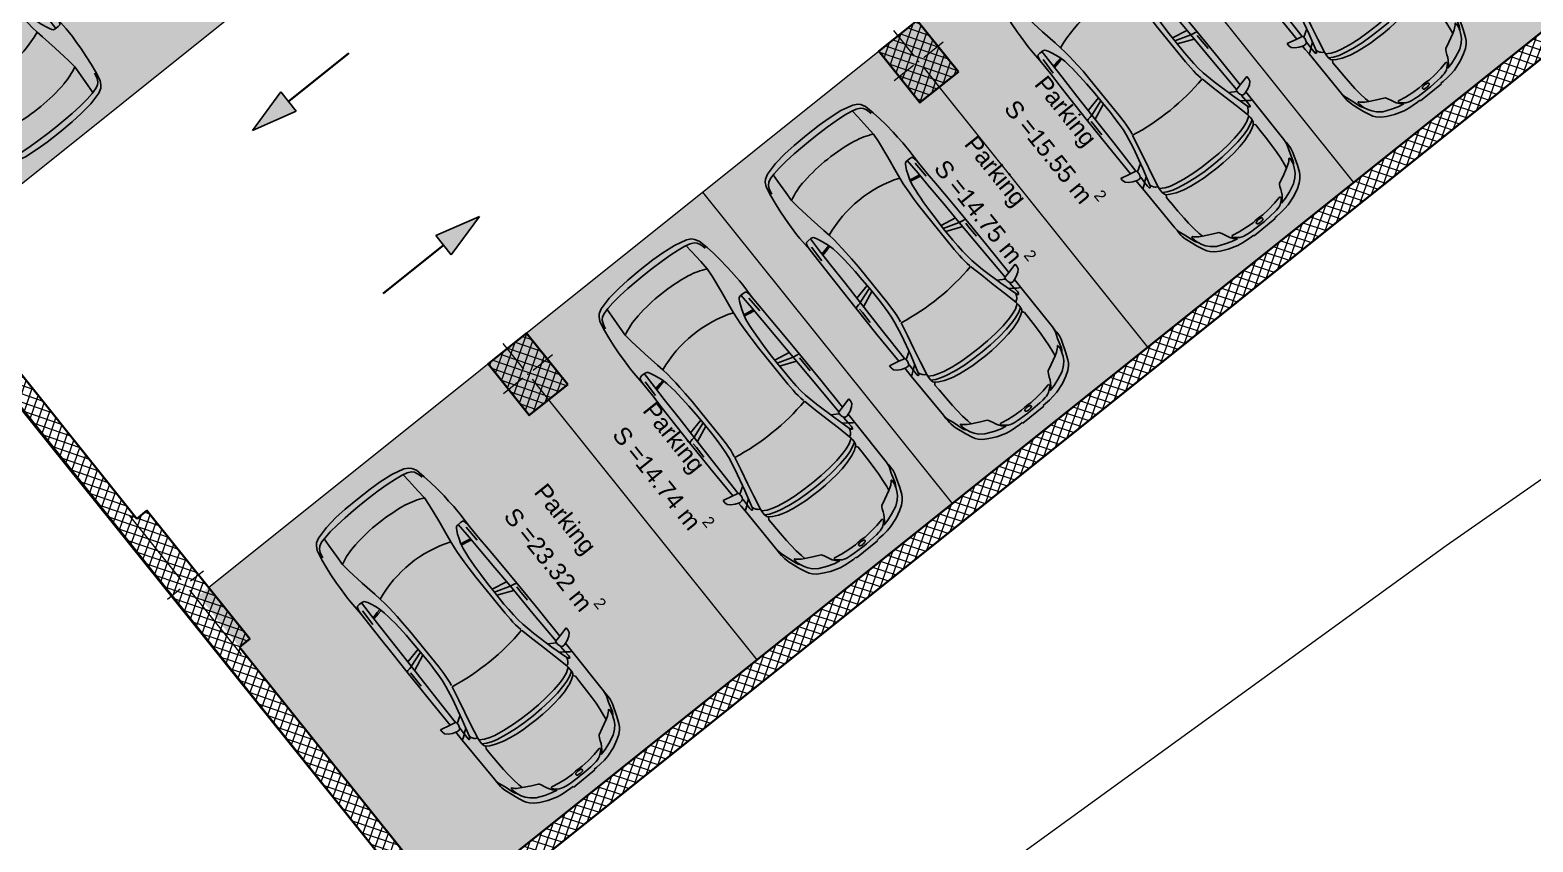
# Model space of a CAD drawing. Header units: metres. Extents: x 7511783 to 7512372, y 4692307 to 4692611.
# Drawn here: x 7511933.04 to 7511951.3, y 4692327.73 to 4692337.6 of the extents above; entities that cross this region are included whole.
import ezdxf

# ---------------------------------------------------------------- set-up
doc = ezdxf.new("R2010")
doc.units = ezdxf.units.M
for name, color, linetype, lineweight in [('A - Fill Zone_Pen_No__1', 7, 'Continuous', 0), ('A - Muret', 7, 'Continuous', 0), ('A - Muret_Pen_No__7', 7, 'Continuous', 0), ('A - Shtyllat', 7, 'Continuous', 0), ('A - Shtyllat_Pen_No__1', 7, 'Continuous', 0), ('A - Shtyllat_Pen_No__7', 7, 'Continuous', 0), ('A -Polyline', 7, 'Continuous', 0), ('A -Polyline_Pen_No__1', 7, 'Continuous', 0), ('A1 - Bodrumi -1', 7, 'Continuous', 0), ('A1 - Bodrumi -1_Pen_No__42', 8, 'Continuous', 0), ('bodrum 1 garazhat projekt', 7, 'Continuous', 0), ('garazhat-netw-amiri - b1', 20, 'Continuous', 0), ('Interior - Furniture _Pen_No__42', 8, 'Continuous', 0), ('Parc-Kojshi', 251, 'Continuous', 0), ('Parcelat baze', 7, 'Continuous', 0)]:
    doc.layers.add(name, color=color, linetype=linetype, lineweight=lineweight)
for name, color, linetype, lineweight, true_color in [('A - Fill Zone_Pen_No__102', 7, 'Continuous', 0, 0xcccccc), ('A - Muret_Pen_No__102', 7, 'Continuous', 0, 0xcccccc), ('A -Polyline_Pen_No__48', 7, 'Continuous', 0, 0xa80f02), ('A -Polyline_Pen_No__8', 7, 'Continuous', 0, 0xa80f02)]:
    doc.layers.add(name, color=color, linetype=linetype, lineweight=lineweight, true_color=true_color)
doc.styles.add('GENERATED_STYLE_1', font='arial.ttf')
pattern_1 = [(44.99999999999999, (0, 0), (-68.94290863686237, 68.94290863686243), []), (135.0000000000002, (0, 0), (68.94290863686219, 68.94290863686261), [])]

# ---------------------------------------------------------------- blocks, each defined once
blk = doc.blocks.new('Slab_4', base_point=(34583.08885707655, -54096.50522091701))
at = {"layer": 'A1 - Bodrumi -1_Pen_No__42', "color": 8, "linetype": 'Continuous', "lineweight": 25, "flags": 128}
blk.add_lwpolyline([(34583.08885707655, -54096.50522091701), (39036.49390857558, -73826.8491622882), (63168.79784286618, -68414.79881175431), (58723.04809055218, -48603.40321721155)], close=True, dxfattribs=at)
blk = doc.blocks.new('Wall_53', base_point=(63168.79784286618, -68414.79881175431))
at = {"layer": 'A - Muret_Pen_No__102', "linetype": 'Continuous', "lineweight": 13, "true_color": 0xcccccc}
h = blk.add_hatch(dxfattribs=at)
h.set_pattern_fill('CONCRETE_BLOCK', color=254, style=0, pattern_type=2)
h.set_pattern_definition(pattern_1)
h.paths.add_polyline_path([(63114.09027960894, -68170.85807607768), (39225.82138494818, -73528.17971420319), (39036.49390857558, -73826.8491622882), (63168.79784286618, -68414.79881175431)])
at = {"layer": 'A - Muret_Pen_No__7', "color": 7, "linetype": 'Continuous', "lineweight": 35, "flags": 128}
for points in [[(63114.09027960894, -68170.85807607768), (39225.82138494818, -73528.17971420319)], [(39036.49390857558, -73826.8491622882), (63168.79784286618, -68414.79881175431)]]:
    blk.add_lwpolyline(points, dxfattribs=at)
blk = doc.blocks.new('Wall_54', base_point=(39036.49390857558, -73826.8491622882))
at = {"layer": 'A - Muret_Pen_No__102', "linetype": 'Continuous', "lineweight": 13, "true_color": 0xcccccc}
h = blk.add_hatch(dxfattribs=at)
h.set_pattern_fill('CONCRETE_BLOCK', color=254, style=0, pattern_type=2)
h.set_pattern_definition(pattern_1)
h.paths.add_polyline_path([(35036.9634511262, -55956.12296165455), (34620.94255821838, -54102.22788469579), (39036.49393546533, -73826.8491622882), (39225.82135448452, -73528.17966688942), (38341.34776031488, -69577.164506352), (38105.45400128882, -69630.099799737), (37667.53724097322, -67678.63149877834), (37904.44149710178, -67625.46929912134), (37019.15727145781, -63670.83421935343), (36780.27581521043, -63724.44023827301), (36451.83839193375, -62260.838939074), (36691.47757404799, -62207.06303437045), (35996.341686099, -59101.83541822711), (35755.09505527808, -59155.97225674157), (35426.65733808135, -57692.37066362251), (35668.66198868916, -57638.0639393241), (35279.93715611067, -55901.59873652546)])
at = {"layer": 'A - Muret_Pen_No__7', "color": 7, "linetype": 'Continuous', "lineweight": 35, "flags": 128}
for points in [[(34620.94255821838, -54102.22795739618), (39036.49390857558, -73826.8491622882)], [(35668.66198077544, -57638.06401957973), (35279.93703640088, -55901.59858813127)], [(36691.47755761941, -62207.06304482679), (35996.34171672758, -59101.83562030004)], [(37904.44134389697, -67625.46933686122), (37019.15723168985, -63670.83436911661)], [(39225.82138494818, -73528.17971420319), (38341.34760123574, -69577.16454868503)]]:
    blk.add_lwpolyline(points, dxfattribs=at)
blk = doc.blocks.new('Column_145', base_point=(38081.64242120842, -68610.57402649052))
at = {"layer": 'A - Shtyllat', "linetype": 'Continuous', "lineweight": 0, "true_color": 0x000000}
h = blk.add_hatch(dxfattribs=at)
h.set_pattern_fill('CONCRETE_BLOCK', color=18, style=0, pattern_type=2)
h.set_pattern_definition(pattern_1)
h.paths.add_polyline_path([(37904.44143382119, -67625.46933196398), (37667.53731869257, -67678.63135930707), (38105.4540405659, -69630.09979218691), (38341.34751334916, -69577.16441516859)])
h = blk.add_hatch(dxfattribs=at)
h.set_pattern_fill('CONCRETE_BLOCK', color=18, style=0, pattern_type=2)
h.set_pattern_definition(pattern_1)
h.paths.add_polyline_path([(37904.44143382119, -67625.46933196398), (38341.34751334916, -69577.16441516859), (38495.7476681951, -69542.51668359933), (38057.83094632178, -67591.04825071948)])
at = {"layer": 'A - Shtyllat_Pen_No__1', "color": 7, "linetype": 'Continuous', "lineweight": 13}
for p, q in [((38064.1257546903, -68532.51528966949), (37845.1674232139, -67556.78107940675)), ((38003.58368438739, -68628.09069300862), (37808.43684233484, -68671.88235930391)), ((38159.70115802943, -68593.0573599724), (38354.84800008198, -68549.26569367711)), ((38099.15908772653, -68688.63276331153), (38318.11741920292, -69664.36697357427))]:
    blk.add_line(p, q, dxfattribs=at)
blk.add_point((38081.64242120842, -68610.57402649052), dxfattribs=at)
at = {"layer": 'A - Shtyllat_Pen_No__7', "color": 7, "linetype": 'Continuous', "lineweight": 35, "flags": 128}
blk.add_lwpolyline([(38341.34751334916, -69577.16441516859), (38495.7476681951, -69542.51668359933), (38057.83094632178, -67591.04825071948), (37904.44143382119, -67625.46933196398)], dxfattribs=at)
blk = doc.blocks.new('Column_152', base_point=(48879.54476773139, -66802.33293475767))
at = {"layer": 'A - Shtyllat', "linetype": 'Continuous', "lineweight": 0, "true_color": 0x000000}
h = blk.add_hatch(dxfattribs=at)
h.set_pattern_fill('CONCRETE_BLOCK', color=18, style=0, pattern_type=2)
h.set_pattern_definition(pattern_1)
h.paths.add_polyline_path([(49259.84836340078, -67126.93911941985), (49084.68169821967, -66346.35175120966), (48499.24117206201, -66477.72675009549), (48674.40783724312, -67258.31411830569)])
at = {"layer": 'A - Shtyllat_Pen_No__1', "color": 7, "linetype": 'Continuous', "lineweight": 13}
for p, q in [((48862.02810121328, -66724.27419793665), (48774.44476862273, -66333.98051383154)), ((48801.48603091038, -66819.84960127578), (48508.76576783154, -66885.53710071869)), ((48957.60350455242, -66784.81626823956), (49250.32376763124, -66719.12876879665)), ((48897.06143424951, -66880.39167157869), (48984.64476684007, -67270.68535568379))]:
    blk.add_line(p, q, dxfattribs=at)
blk.add_point((48879.54476773139, -66802.33293475767), dxfattribs=at)
at = {"layer": 'A - Shtyllat_Pen_No__7', "color": 7, "linetype": 'Continuous', "lineweight": 35, "flags": 128}
blk.add_lwpolyline([(49259.84836340078, -67126.93911941985), (49084.68169821967, -66346.35175120966), (48499.24117206201, -66477.72675009549), (48674.40783724312, -67258.31411830569)], close=True, dxfattribs=at)
blk = doc.blocks.new('Column_153', base_point=(42946.06492213705, -68133.82754996678))
at = {"layer": 'A - Shtyllat', "linetype": 'Continuous', "lineweight": 0, "true_color": 0x000000}
h = blk.add_hatch(dxfattribs=at)
h.set_pattern_fill('CONCRETE_BLOCK', color=18, style=0, pattern_type=2)
h.set_pattern_definition(pattern_1)
h.paths.add_polyline_path([(43326.36851780643, -68458.43373462897), (43151.20185262532, -67677.84636641876), (42565.76132646766, -67809.22136530459), (42740.92799164877, -68589.8087335148)])
at = {"layer": 'A - Shtyllat_Pen_No__1', "color": 7, "linetype": 'Continuous', "lineweight": 13}
for p, q in [((42928.54825561894, -68055.76881314575), (42840.96492302838, -67665.47512904066)), ((43024.12365895807, -68116.31088344868), (43316.8439220369, -68050.62338400575)), ((42868.00618531603, -68151.34421648488), (42575.2859222372, -68217.0317159278)), ((42963.58158865516, -68211.8862867878), (43051.16492124571, -68602.1799708929))]:
    blk.add_line(p, q, dxfattribs=at)
blk.add_point((42946.06492213705, -68133.82754996678), dxfattribs=at)
at = {"layer": 'A - Shtyllat_Pen_No__7', "color": 7, "linetype": 'Continuous', "lineweight": 35, "flags": 128}
blk.add_lwpolyline([(43326.36851780643, -68458.43373462897), (43151.20185262532, -67677.84636641876), (42565.76132646766, -67809.22136530459), (42740.92799164877, -68589.8087335148)], close=True, dxfattribs=at)
blk = doc.blocks.new('Car 05 22')
at = {"layer": 'Interior - Furniture _Pen_No__42', "color": 8, "linetype": 'Continuous', "lineweight": 25}
for p, q in [((1961.117547741, 983.2211582230001), (1928.938242309, 983.2211582230001)), ((1928.938242309, 983.2211582230001), (1957.843908175, 858.0544967500001)), ((1996.903176747, 974.9060932166), (1961.117547741, 983.2211582230001)), ((2026.89661068, 945.007687052), (1996.903176747, 974.9060932166)), ((2054.5732194, 897.577022836), (2026.89661068, 945.007687052)), ((-757.6903274910002, 747.022066986), (-784.8200333720001, 721.8124613509999)), ((-706.3378894982, 775.7872218095), (-757.6903274910002, 747.022066986)), ((-701.0941271610001, 743.2591195180001), (-729.425104913, 716.3992494200002)), ((-585.227090103, 801.027979058), (-706.3378894982, 775.7872218095)), ((-664.8727541800001, 760.961322365), (-701.0941271610001, 743.2591195180001)), ((-626.571782751, 772.4860242179999), (-664.8727541800001, 760.961322365)), ((-594.8871138119998, 778.489558035), (-626.571782751, 772.4860242179999)), ((-483.1389679684001, 817.2581826864), (-585.227090103, 801.027979058)), ((-372.3345973750002, 830.2299334650002), (-483.1389679684001, 817.2581826864)), ((-251.752794228, 841.0437339470001), (-372.3345973750002, 830.2299334650002)), ((-168.2198443133, 844.6061713611999), (-251.752794228, 841.0437339470001)), ((-78.35772569479998, 850.6357850930001), (-168.2198443133, 844.6061713611999)), ((-24.036324899, 852.2918850640001), (-78.35772569479998, 850.6357850930001)), ((40.3182760438, 852.333685063), (-24.036324899, 852.2918850640001)), ((230.8030912739, 845.5192631063), (40.3182760438, 852.333685063)), ((124.560977278, 791.396786131), (129.0398444, 820.468777931)), ((125.693926866, 743.8968737240001), (124.560977278, 791.396786131)), ((327.3887276080001, 761.9208956260001), (125.394377448, 756.455747737)), ((132.4291391170001, 722.8048827370001), (125.693926866, 743.8968737240001)), ((129.0398444, 820.468777931), (138.8862428820001, 832.3883788069999)), ((138.8862428820001, 832.3883788069999), (165.168377873, 840.2758852750001)), ((165.168377873, 840.2758852750001), (194.733578306, 844.324685204)), ((194.733578306, 844.324685204), (230.803091274, 845.519263106)), ((210.873013229, 809.231738788), (418.0703055720001, 816.1926024380002)), ((400.0158099590001, 847.5968063790001), (230.8030912739, 845.5192631063)), ((521.950780327, 764.672895972), (327.3887276080001, 761.9208956260001)), ((355.2943663540001, 762.315609428), (339.1227247570001, 683.1192857359999)), ((373.4006373970001, 762.571715197), (357.2289958010001, 683.375391506)), ((590.7241636140001, 851.6786068920002), (400.0158099590001, 847.5968063790001)), ((813.6270094460001, 769.327996556), (521.950780327, 764.672895972)), ((856.5325990199999, 856.1697074550001), (590.7241636140001, 851.6786068920002)), ((1108.59023357, 773.98329714), (813.6270094460001, 769.327996556)), ((1129.8609284, 858.5331077519999), (856.5325990199999, 856.1697074550001)), ((1036.25651944, 772.8416796290002), (996.5002997029999, 578.7916468290002)), ((1041.96657906, 578.0240872360001), (1107.56627095, 773.967136299)), ((1173.32542975, 774.8950612010001), (1090.33970038, 577.8925306800002)), ((1115.14443198, 808.9482015290001), (1108.59023357, 773.98329714)), ((1108.59023357, 773.98329714), (1537.61805657, 780.0259473990001)), ((1119.51383092, 833.267204581), (1115.14443198, 808.9482015290001)), ((1120.16623076, 836.3248049650001), (1119.51383092, 833.267204581)), ((1120.69723063, 838.160005195), (1120.16623076, 836.3248049650001)), ((1129.8609284, 858.5331077519999), (1120.69723063, 838.160005195)), ((1536.1071561, 860.3802508980001), (1129.8609284, 858.5331077519999)), ((1162.63563846, 830.4777734580001), (1220.13025657, 829.0713745190002)), ((1220.13025657, 829.0713745190002), (1369.65750367, 831.4890726950001)), ((1957.843908175, 858.0544967500001), (1536.1071561, 860.3802508980001)), ((1537.61805657, 780.0256115210001), (1974.99295641, 786.0764425990001)), ((1939.15395607, 686.22492547), (1995.917261, 777.427813481)), ((1957.84390817, 858.0544967500001), (1977.22141076, 777.427813481)), ((1977.22141076, 777.427813481), (2019.59119012, 777.427813481)), ((2000.39650233, 701.5917706940002), (2213.53100788, 762.9814866290001)), ((2019.59119012, 777.427813481), (2044.48611622, 783.069509224)), ((2044.48611622, 783.069509224), (2063.35562216, 792.2740022800001)), ((2067.91700908, 857.6794056350002), (2054.5732194, 897.577022836)), ((2063.35562216, 792.2740022800001), (2070.42572439, 799.8521965630001)), ((2068.68333559, 787.696981005), (2065.39356605, 794.4584027669999)), ((2119.91703998, 857.4374531180001), (2067.91700908, 857.6794056350002)), ((2075.28112592, 835.6608695470001), (2067.91700908, 857.6794056350002)), ((2068.68333559, 787.696981005), (2148.02030692, 790.4828861469999)), ((2070.42572439, 799.8521965630001), (2075.2191259, 809.398389361)), ((2075.2191259, 809.398389361), (2075.28112592, 835.6608695470001)), ((2106.51930118, 732.1586113790001), (2148.02030692, 790.4828861469999)), ((2193.165590015, 856.4504063259001), (2119.91703998, 857.4374531180001)), ((2148.02030692, 790.4828861469999), (2166.81146925, 813.8145374840001)), ((2148.02030692, 790.4828861469999), (2205.61920777, 792.204186117)), ((2166.81146925, 813.8145374840001), (2182.27381684, 834.0818412380002)), ((2182.27381684, 834.0818412380002), (2193.16559002, 856.4504063260001)), ((2808.01466132, 852.5547640039999), (2193.165590015, 856.4504063259001)), ((2205.61920777, 792.204186117), (2227.21980808, 791.0038861380001)), ((2226.59190807, 769.8777067159999), (2213.53100788, 762.9814866290001)), ((2213.53100788, 762.9814866290001), (2238.34670825, 752.240186817)), ((2234.36910819, 773.9630864369999), (2226.59190807, 769.8828865080001)), ((2227.21980808, 791.0038861380001), (2232.61990816, 790.0299861550001)), ((2232.61990816, 790.0299861550001), (2237.93539134, 787.287122525)), ((2238.46067648, 776.864360243), (2234.36910819, 773.9630864369999)), ((2240.81890828, 784.0391862600001), (2237.93539134, 787.287122525)), ((2238.34670825, 752.240186817), (2258.53170854, 739.7174870370001)), ((2238.46067648, 776.864360243), (2240.85090828, 780.520986322)), ((2240.85090828, 780.520986322), (2240.81890828, 784.0391862600001)), ((2258.53170854, 739.7174870370001), (2269.0398087, 731.086787188)), ((2269.0398087, 731.086787188), (2278.83550884, 721.9650873480001)), ((2855.7113639, 852.6327640009999), (2808.01466132, 852.5547640039999)), ((2808.01466132, 852.5547640039999), (2876.86636504, 843.3172643940001)), ((2891.44016583, 852.528764005), (2855.7113639, 852.6327640009999)), ((2876.86636504, 843.3172643940001), (2954.16376923, 813.731165643)), ((2922.51356751, 852.0343640259999), (2891.44016583, 852.528764005)), ((2904.11849592, 832.8863289209999), (2905.06820589, 832.837990116)), ((2945.17226874, 849.4061641369999), (2922.51356751, 852.0343640259999)), ((2989.61447115, 839.6482645490003), (2945.17226874, 849.4061641369999)), ((2954.16376923, 813.731165643), (3075.78877375, 774.6896785450001)), ((3013.55027244, 833.064864827), (2989.61447115, 839.6482645490003)), ((3154.26138006, 782.5577669589999), (3013.55027244, 833.064864827)), ((3022.47491973, 758.305686711), (3023.66221975, 762.4851866380001)), ((3024.49924208, 753.7186598590001), (3022.47491973, 758.305686711)), ((3023.66221975, 762.4851866380001), (3034.64521991, 765.0503865930001)), ((3037.91041996, 743.452886971), (3024.49924208, 753.7186598590001)), ((3034.64521991, 765.0503865930001), (3046.93432009, 763.817386614)), ((3050.61522015, 730.6688871950001), (3037.91041996, 743.452886971)), ((3046.93432009, 763.817386614), (3060.9451203, 762.9292866300001)), ((3064.50712035, 714.6457874760001), (3050.61522015, 730.6688871950001)), ((3060.9451203, 762.9292866300001), (3089.85712072, 757.3861867269999)), ((3100.48402088, 763.1120866269999), (3075.78877375, 774.6896785450001)), ((3089.85712072, 757.3861867269999), (3108.43932099, 751.4304868319999)), ((3114.13862108, 753.311186799), (3100.48402088, 763.1120866269999)), ((3108.43932099, 751.4304868319999), (3122.8656212, 746.435986919)), ((3122.8656212, 746.435986919), (3114.13862108, 753.311186799)), ((3170.0706946, 726.5554905960001), (3122.8656212, 746.435986919)), ((3235.883818752, 747.6101556219), (3154.26138006, 782.5577669589999)), ((3269.07948628, 728.3294692490001), (3235.883818752, 747.6101556219)), ((-815.0478655078001, 667.7598955197003), (-855.0523550635, 511.0116477078998)), ((-784.8200333720001, 721.8124613509999), (-815.0478655078001, 667.7598955197003)), ((-768.27197925, 602.2788720830002), (-782.764796709, 510.0106247469999)), ((-768.27197925, 602.2788720830002), (-750.5770825730001, 669.7773949330001)), ((-764.3441764490001, 617.261773195), (-665.7281459970001, 623.9546285630003)), ((-729.425104913, 716.3992494200002), (-750.5770825730001, 669.7773949330001)), ((-665.7281459970001, 623.9546285630003), (-500.877431885, 634.180288886)), ((-500.877431885, 634.180288886), (-383.0238853850001, 641.9613403830001)), ((-383.0238853850001, 641.9613403830001), (-274.2208861730001, 631.3184000780001)), ((-274.2208861730001, 631.3184000780001), (-56.40485420300001, 600.536895199)), ((-56.40485420300001, 600.536895199), (145.941775497, 566.5900898169999)), ((146.670770152, 710.6062742990001), (132.4291391170001, 722.8048827370001)), ((145.941775497, 566.5900898169999), (233.261172115, 552.312592089)), ((171.252864179, 696.6287725440002), (146.670770152, 710.6062742990001)), ((212.566754139, 676.5412700230003), (171.252864179, 696.6287725440002)), ((266.3151410770001, 654.566867265), (212.566754139, 676.5412700230003)), ((233.261172115, 552.312592089), (315.3092800730001, 541.359190513)), ((319.490328155, 636.426864989), (266.3151410770001, 654.566867265)), ((392.7088835140001, 617.8124267930001), (319.490328155, 636.426864989)), ((339.1227247570001, 683.1192857359999), (329.5580559370001, 633.867334886)), ((357.2289958010001, 683.375391506), (346.76505809, 629.492778784)), ((474.8166917820001, 607.105387857), (392.7088835140001, 617.8124267930001)), ((521.3449804749999, 601.6186871690002), (474.8166917820001, 607.105387857)), ((569.993568652, 596.838186569), (521.3449804749999, 601.6186871690002)), ((652.59274858, 590.9845858339999), (569.993568652, 596.838186569)), ((772.8388193580001, 584.9903850819999), (652.59274858, 590.9845858339999)), ((907.266686691, 580.298084493), (772.8388193580001, 584.9903850819999)), ((1041.96657906, 578.0240872360001), (907.266686691, 580.298084493)), ((1227.79815085, 577.518695794), (1041.96657906, 578.0240872360001)), ((1316.09897866, 580.475793563), (1227.79815085, 577.518695794)), ((1403.02450604, 584.4121905939999), (1316.09897866, 580.475793563)), ((1483.8761315, 590.1361862749999), (1403.02450604, 584.4121905939999)), ((1562.00595611, 600.5964783840001), (1483.8761315, 590.1361862749999)), ((1730.35620914, 633.8338533080002), (1562.00595611, 600.5964783840001)), ((1610.72419049, 544.0665862469999), (1779.61280153, 581.7538898049999)), ((2000.39650233, 701.5917706940002), (1730.35620914, 633.8338533080002)), ((1779.61280153, 581.7538898049999), (1952.84760406, 621.338789111)), ((1952.84760406, 621.338789111), (2122.04550654, 659.9572884350001)), ((2122.04550654, 659.9572884350001), (2293.79610906, 697.650987774)), ((2278.83550884, 721.9650873480001), (2293.79610906, 697.650987774)), ((2293.79610906, 697.650987774), (2317.1870094, 700.7385877199999)), ((2293.79610906, 697.6386630720001), (2293.79610906, 697.650987774)), ((2317.1870094, 700.7385877199999), (2345.74280982, 702.7498876850002)), ((2355.13419975, 639.912801441), (2317.1870094, 700.7385877199999)), ((2345.74280982, 702.7498876850002), (2378.92931031, 702.0184876970001)), ((2379.77420337, 575.387091212), (2355.13301598, 639.9159014410001)), ((2410.10490185, 649.1086815510001), (2378.92931031, 702.0184876970001)), ((2378.92931031, 702.0184876970001), (2410.57231077, 694.202887834)), ((2397.33410595, 514.2584815219999), (2379.77250853, 575.3929912130001)), ((2436.02871163, 583.2244924540001), (2410.10490185, 649.1086815510001)), ((2410.57231077, 694.202887834), (2410.58631694, 694.1782473540002)), ((2428.73881104, 681.706188053), (2410.57231077, 694.202887834)), ((2428.73881104, 681.706188053), (2457.25830016, 700.0355353230001)), ((2428.77597173, 681.7007453250001), (2428.73881104, 681.706188053)), ((2428.77597173, 681.7007453250001), (2456.66545813, 639.8418234830003)), ((2453.63941421, 521.616582688), (2436.02871163, 583.2244924540001)), ((2456.66545813, 639.8418234830003), (2487.23639187, 574.2621729599999)), ((2457.25830016, 700.0355353230001), (2535.4819126, 697.9905877680001)), ((2487.23639187, 574.2621729599999), (2491.79934275, 562.0052962960002)), ((2491.79994982, 562.0052962960002), (2517.90263133, 477.034766618)), ((2535.4226126, 697.9916562040003), (2673.21491462, 695.5089878119999)), ((2535.46586986, 697.9894090810001), (2535.4819126, 697.988971943)), ((2673.21491462, 695.5089878119999), (2787.200816290001, 691.4809878819999)), ((2787.200816290001, 691.4809878819999), (2868.41581748, 687.223087957)), ((2868.39588233, 687.2248867100001), (2959.72331881, 678.984388101)), ((2959.72331881, 678.984388101), (2868.41581748, 687.1969879569999)), ((2959.72331881, 678.984388101), (3047.2313201, 666.2002883250001)), ((3047.20992906, 666.2041971140002), (3100.00912087, 656.556188494)), ((3076.97452053, 697.807687771), (3064.50712035, 714.6457874760001)), ((3100.00912087, 656.556188494), (3076.97452053, 697.807687771)), ((3152.92075342, 553.873393456), (3100.00912087, 656.556188494)), ((3189.62073735, 475.569766106), (3152.92075342, 553.873393456)), ((3211.69204952, 701.0151137130001), (3170.0706946, 726.5554905960001)), ((3254.25934432, 663.1775183300001), (3211.69204952, 701.0151137130001)), ((3301.86726379, 602.8090087200001), (3254.25934432, 663.1775183300001)), ((3298.56678787, 705.6390702070001), (3269.07948628, 728.3294692490001)), ((3337.33388997, 663.380671991), (3298.56678787, 705.6390702070001)), ((3301.86726379, 602.8090087200001), (3346.01551313, 501.42179807)), ((3374.49419199, 603.583974516), (3337.33388997, 663.380671991)), ((3418.40079436, 512.743978351), (3374.49419199, 603.583974516)), ((-855.0523550635, 511.0116477078998), (-874.6778528530002, 344.9579771100001)), ((-794.5333543099999, 390.6265818930001), (-802.432846809, 258.715288008)), ((-782.7621654889999, 510.0273763590001), (-794.5333543099999, 390.6265818930001)), ((315.2936019620001, 541.3606176840001), (384.2945810830001, 535.0794906230002)), ((384.2815104790001, 535.0803623180001), (454.174320738, 530.4191213629999)), ((454.170282107, 530.4193907049998), (526.242583163, 526.2868907769998)), ((526.2331313149999, 526.287307384), (627.7018846490002, 521.814890855)), ((627.6985462070002, 521.8149872519999), (756.75876515, 518.0884218199999)), ((756.75876515, 518.0884218199999), (1322.62824821, 518.052230308)), ((1322.62824821, 518.052230308), (1420.49779626, 521.6528908580001)), ((1420.49066257, 521.652523245), (1466.64156934, 524.030772681)), ((1466.62639694, 524.029990817), (1510.87647584, 527.594696836)), ((1510.85529759, 527.5929907539999), (1554.25309822, 533.0576906580002)), ((1554.25309822, 533.0576906580002), (1596.82961355, 540.969674969)), ((1597.28918852, 541.1774857889999), (1596.65116701, 540.8889849259999)), ((2419.31580918, 395.73626267), (2397.33316008, 514.2635815229999)), ((2433.73206705, 266.091642182), (2419.31580918, 395.73626267)), ((2477.61661773, 401.0764635800001), (2453.63941421, 521.616582688)), ((2493.88922012, 269.050242651), (2477.61661773, 401.0764635800001)), ((2517.90263133, 477.034766618), (2537.54372273, 384.081034151)), ((2537.54372273, 384.081034151), (2551.45611664, 285.6281997640001)), ((3199.39883308, 466.7584630290001), (3189.62073735, 475.569766106)), ((3220.69886845, 454.3885401880001), (3199.39883308, 466.7584630290001)), ((3256.10680826, 439.241753418), (3220.67662376, 454.401458713)), ((3288.39019413, 425.101248479), (3256.10680826, 439.241753418)), ((3319.36158057, 408.4128426500001), (3288.39019413, 425.101248479)), ((3353.46269085, 384.251283776), (3319.36158057, 408.4128426500001)), ((3321.23357975, 370.497229407), (3320.99727986, 362.132926485)), ((3324.65427826, 377.297531782), (3321.23357975, 370.497229407)), ((3328.30797666, 379.591332583), (3324.65427826, 377.297531782)), ((3338.46837221, 379.452332535), (3328.30797666, 379.591332583)), ((3363.6407612, 357.8117249760001), (3338.46837221, 379.452332535)), ((3346.01551313, 501.42179807), (3374.29746586, 419.557472908)), ((3377.18239213, 359.973484801), (3353.46269085, 384.251283776)), ((3391.09039087, 344.247647689), (3374.29746586, 419.557472908)), ((3457.47689648, 393.098483403), (3418.40079436, 512.743978351)), ((3468.34279707, 330.9338860280001), (3457.47689648, 393.098483403)), ((-882.9440546450002, 194.680643518), (-885.376707689, 0)), ((-874.6778528530002, 344.9579771100001), (-882.9440546450002, 194.680643518)), ((-802.432846809, 258.715288008), (-806.813142649, 124.936494209)), ((2441.61713002, 131.955220918), (2433.73181129, 266.093942182)), ((2503.10292147, 133.173421111), (2493.88922012, 269.050242651)), ((2551.45611664, 285.6281997640001), (2559.71041303, 193.693567653)), ((2559.71041303, 193.693567653), (2564.38081099, 101.185635342)), ((3320.99727986, 362.132926485), (3338.31527228, 276.8564967000001)), ((3338.31527228, 276.8564967000001), (3351.88296634, 172.661960307)), ((3396.66521323, 315.8049103040001), (3363.6407612, 357.8117249760001)), ((3391.09039087, 344.247647689), (3377.18239213, 359.973484801)), ((3408.0703938, 289.3779877820002), (3396.66521323, 315.8049103040001)), ((3408.0703938, 289.3779877820002), (3413.77629411, 267.259988716)), ((3413.77548775, 267.2641933500001), (3418.45445829, 242.866384828)), ((3418.45219437, 242.878189745), (3424.04489467, 200.723791525)), ((3424.04489467, 200.723791525), (3427.72848251, 152.023715234)), ((3474.4914974, 263.721088865), (3468.34279707, 330.9338860280001)), ((3478.33319761, 199.9171915590001), (3474.4914974, 263.721088865)), ((3479.35651311, 164.9481933352), (3478.33319761, 199.9171915590001)), ((-885.376707689, 0), (-882.9440546450002, -194.680643518)), ((-806.813142649, 124.936494209), (-808.0470753050001, 0)), ((-806.813142649, -124.936494209), (-808.0470753050001, 1.476718538480001e-13)), ((2444.0197128, -0.02730000432770001), (2441.61701245, 131.957220918)), ((2444.0197128, 0.02730000432710001), (2441.61701245, -131.957220918)), ((2506.01959488, -3.859767548100002e-13), (2503.10292147, 133.173421111)), ((2564.38081099, 101.185635342), (2566.01761027, -0.006100002130650002)), ((2564.38081099, -101.185635342), (2566.01761027, 0.006100002129970001)), ((3351.88296634, 172.661960307), (3358.34376351, 75.87012649980001)), ((3353.95786543, 27.8932505984), (3358.34376351, 75.87012649980001)), ((3353.95786543, 27.8932505984), (3353.95786543, -0.7649002671629999)), ((3353.95786543, -27.8932505984), (3353.95786543, 0.7649002671619999)), ((3370.89075802, 11.7411041009), (3370.32315827, -0.7649002671629999)), ((3370.89075802, -11.7411041009), (3370.32315827, 0.7649002671619999)), ((3372.49235732, 23.6550082622), (3370.89075802, 11.7411041009)), ((3376.26728506, 38.993950924), (3372.49235732, 23.6550082622)), ((3381.98685317, 46.5714162664), (3376.26728506, 38.993950924)), ((3386.21005132, 48.3522168884), (3381.98685317, 46.5714162664)), ((3386.21005132, 48.3522168884), (3394.28954778, 48.3522168884)), ((3398.51284593, 46.5714162664), (3394.28954778, 48.3522168884)), ((3404.23226311, 38.99375151340001), (3398.51284593, 46.5714162664)), ((3404.23226311, 38.99375151340001), (3408.00714178, 23.6550082622)), ((3408.00714178, 23.6550082622), (3409.76654101, 8.055102813469999)), ((3409.76654101, 8.055102813469999), (3409.76654101, -4.961309141290002e-13)), ((3432.36383112, 39.98011396419999), (3427.72848251, 152.023715234)), ((3431.76949509, 57.3729975776), (3431.76949509, 56.7710829698)), ((3432.04453126, -0.0109000038072), (3432.36383112, 39.98011396419999)), ((3432.04453126, 0.0109000038063), (3432.36383112, -39.98011396419999)), ((3489.51959821, 164.9481933352), (3479.35651311, 164.9481933352)), ((3489.51959821, -164.9481933352), (3489.51959821, 164.9481933352)), ((-802.432846809, -258.715288008), (-806.813142649, -124.936494209)), ((2441.61713002, -131.955220918), (2433.73181129, -266.093942182)), ((2503.10292147, -133.173421111), (2493.88922012, -269.050242651)), ((2506.01959488, -2.780368116010001e-13), (2503.10292147, -133.173421111)), ((2559.71041303, -193.693567653), (2564.38081099, -101.185635342)), ((3338.31527228, -276.8564967000001), (3351.88296634, -172.661960307)), ((3351.88296634, -172.661960307), (3358.34376351, -75.87012649980001)), ((3353.95786543, -27.8932505984), (3358.34376351, -75.87012649980001)), ((3372.49235732, -23.6550082622), (3370.89075802, -11.7411041009)), ((3376.26728506, -38.993950924), (3372.49235732, -23.6550082622)), ((3381.98685317, -46.5714162664), (3376.26728506, -38.993950924)), ((3386.21005132, -48.3522168884), (3381.98685317, -46.5714162664)), ((3386.21005132, -48.3522168884), (3394.28954778, -48.3522168884)), ((3398.51284593, -46.5714162664), (3394.28954778, -48.3522168884)), ((3404.23226311, -38.99375151340001), (3398.51284593, -46.5714162664)), ((3404.23226311, -38.99375151340001), (3408.00714178, -23.6550082622)), ((3408.00714178, -23.6550082622), (3409.76654101, -8.055102813469999)), ((3409.76654101, -8.055102813469999), (3409.76654101, -3.892295027780001e-13)), ((3424.04489467, -200.723791525), (3427.72848251, -152.023715234)), ((3432.36383112, -39.98011396419999), (3427.72848251, -152.023715234)), ((3431.76949509, -57.3729975776), (3431.76949509, -56.7710829698)), ((3478.33319761, -199.9171915590001), (3479.35651311, -164.9481933352)), ((3479.35651311, -164.9481933352), (3489.51959821, -164.9481933352)), ((-882.9440546450002, -194.680643518), (-874.6778528530002, -344.9579771100001)), ((-874.6778528530002, -344.9579771100001), (-855.0523550635, -511.0116477078998)), ((-794.5333543099999, -390.6265818930001), (-802.432846809, -258.715288008)), ((2433.73206705, -266.091642182), (2419.31580918, -395.73626267)), ((2493.88922012, -269.050242651), (2477.61661773, -401.0764635800001)), ((2537.54372273, -384.081034151), (2551.45611664, -285.6281997640001)), ((2551.45611664, -285.6281997640001), (2559.71041303, -193.693567653)), ((3320.99727986, -362.132926485), (3338.31527228, -276.8564967000001)), ((3321.23357975, -370.497229407), (3320.99727986, -362.132926485)), ((3363.6407612, -357.8117249760001), (3338.46837221, -379.452332535)), ((3377.18239213, -359.973484801), (3353.46269085, -384.251283776)), ((3396.66521323, -315.8049103040001), (3363.6407612, -357.8117249760001)), ((3391.09039087, -344.247647689), (3374.29746586, -419.557472908)), ((3391.09039087, -344.247647689), (3377.18239213, -359.973484801)), ((3408.0703938, -289.3779877820002), (3396.66521323, -315.8049103040001)), ((3408.0703938, -289.3779877820002), (3413.77629411, -267.259988716)), ((3413.77548775, -267.2641933500001), (3418.45445829, -242.866384828)), ((3418.45219437, -242.878189745), (3424.04489467, -200.723791525)), ((3457.47689648, -393.098483403), (3468.34279707, -330.9338860280001)), ((3468.34279707, -330.9338860280001), (3474.4914974, -263.721088865)), ((3474.4914974, -263.721088865), (3478.33319761, -199.9171915590001)), ((-855.0523550635, -511.0116477078998), (-815.0478655078001, -667.7598955197003)), ((-782.7621654889999, -510.0273763590001), (-794.5333543099999, -390.6265818930001)), ((-768.27197925, -602.2788720830002), (-782.764796709, -510.0106247469999)), ((233.261172115, -552.312592089), (315.3092800730001, -541.359190513)), ((315.2936019620001, -541.3606176840001), (384.2945810830001, -535.0794906230002)), ((384.2815104790001, -535.0803623180001), (454.174320738, -530.4191213629999)), ((454.170282107, -530.4193907049998), (526.242583163, -526.2868907769998)), ((526.2331313149999, -526.287307384), (627.7018846490002, -521.814890855)), ((627.6985462070002, -521.8149872519999), (756.75876515, -518.0884218199999)), ((756.75876515, -518.0884218199999), (1322.62824821, -518.052230308)), ((1322.62824821, -518.052230308), (1420.49779626, -521.6528908580001)), ((1420.49066257, -521.652523245), (1466.64156934, -524.030772681)), ((1466.62639694, -524.029990817), (1510.87647584, -527.594696836)), ((1510.85529759, -527.5929907539999), (1554.25309822, -533.0576906580002)), ((1554.25309822, -533.0576906580002), (1596.82961355, -540.969674969)), ((1597.28918852, -541.1774857889999), (1596.65116701, -540.8889849259999)), ((1610.72419049, -544.0665862469999), (1779.61280153, -581.7538898049999)), ((2397.33410595, -514.2584815219999), (2379.77250853, -575.3929912130001)), ((2419.31580918, -395.73626267), (2397.33316008, -514.2635815229999)), ((2453.63941421, -521.616582688), (2436.02871163, -583.2244924540001)), ((2477.61661773, -401.0764635800001), (2453.63941421, -521.616582688)), ((2491.79994982, -562.0052962960002), (2517.90263133, -477.034766618)), ((2517.90263133, -477.034766618), (2537.54372273, -384.081034151)), ((3189.62073735, -475.569766106), (3152.92075342, -553.873393456)), ((3199.39883308, -466.7584630290001), (3189.62073735, -475.569766106)), ((3220.69886845, -454.3885401880001), (3199.39883308, -466.7584630290001)), ((3256.10680826, -439.241753418), (3220.67662376, -454.401458713)), ((3288.39019413, -425.101248479), (3256.10680826, -439.241753418)), ((3319.36158057, -408.4128426500001), (3288.39019413, -425.101248479)), ((3301.86726379, -602.8090087200001), (3346.01551313, -501.42179807)), ((3353.46269085, -384.251283776), (3319.36158057, -408.4128426500001)), ((3324.65427826, -377.297531782), (3321.23357975, -370.497229407)), ((3328.30797666, -379.591332583), (3324.65427826, -377.297531782)), ((3338.46837221, -379.452332535), (3328.30797666, -379.591332583)), ((3346.01551313, -501.42179807), (3374.29746586, -419.557472908)), ((3374.49419199, -603.583974516), (3418.40079436, -512.743978351)), ((3418.40079436, -512.743978351), (3457.47689648, -393.098483403)), ((-815.0478655078001, -667.7598955197003), (-784.8200333720001, -721.8124613509999)), ((-784.8200333720001, -721.8124613509999), (-757.6903274910002, -747.022066986)), ((-768.27197925, -602.2788720830002), (-750.5770825730001, -669.7773949330001)), ((-764.3441764490001, -617.261773195), (-665.7281459970001, -623.9546285630003)), ((-729.425104913, -716.3992494200002), (-750.5770825730001, -669.7773949330001)), ((-701.0941271610001, -743.2591195180001), (-729.425104913, -716.3992494200002)), ((-665.7281459970001, -623.9546285630003), (-500.877431885, -634.180288886)), ((-500.877431885, -634.180288886), (-383.0238853850001, -641.9613403830001)), ((-383.0238853850001, -641.9613403830001), (-274.2208861730001, -631.3184000780001)), ((-274.2208861730001, -631.3184000780001), (-56.40485420300001, -600.536895199)), ((-56.40485420300001, -600.536895199), (145.941775497, -566.5900898169999)), ((132.4291391170001, -722.8048827370001), (125.693926866, -743.8968737240001)), ((146.670770152, -710.6062742990001), (132.4291391170001, -722.8048827370001)), ((145.941775497, -566.5900898169999), (233.261172115, -552.312592089)), ((171.252864179, -696.6287725440002), (146.670770152, -710.6062742990001)), ((212.566754139, -676.5412700230003), (171.252864179, -696.6287725440002)), ((266.3151410770001, -654.566867265), (212.566754139, -676.5412700230003)), ((319.490328155, -636.426864989), (266.3151410770001, -654.566867265)), ((392.7088835140001, -617.8124267930001), (319.490328155, -636.426864989)), ((339.1227247570001, -683.1192857359999), (329.5580559370001, -633.867334886)), ((355.2943663540001, -762.315609428), (339.1227247570001, -683.1192857359999)), ((357.2289958010001, -683.375391506), (346.76505809, -629.492778784)), ((373.4006373970001, -762.571715197), (357.2289958010001, -683.375391506)), ((474.8166917820001, -607.105387857), (392.7088835140001, -617.8124267930001)), ((521.3449804749999, -601.6186871690002), (474.8166917820001, -607.105387857)), ((569.993568652, -596.838186569), (521.3449804749999, -601.6186871690002)), ((652.59274858, -590.9845858339999), (569.993568652, -596.838186569)), ((772.8388193580001, -584.9903850819999), (652.59274858, -590.9845858339999)), ((907.266686691, -580.298084493), (772.8388193580001, -584.9903850819999)), ((1041.96657906, -578.0240872360001), (907.266686691, -580.298084493)), ((1036.25651944, -772.8416796290002), (996.5002997029999, -578.7916468290002)), ((1227.79815085, -577.518695794), (1041.96657906, -578.0240872360001)), ((1041.96657906, -578.0240872360001), (1107.56627095, -773.967136299)), ((1173.32542975, -774.8950612010001), (1090.33970038, -577.8925306800002)), ((1316.09897866, -580.475793563), (1227.79815085, -577.518695794)), ((1403.02450604, -584.4121905939999), (1316.09897866, -580.475793563)), ((1483.8761315, -590.1361862749999), (1403.02450604, -584.4121905939999)), ((1562.00595611, -600.5964783840001), (1483.8761315, -590.1361862749999)), ((1730.35620914, -633.8338533080002), (1562.00595611, -600.5964783840001)), ((2000.39650233, -701.5917706940002), (1730.35620914, -633.8338533080002)), ((1779.61280153, -581.7538898049999), (1952.84760406, -621.338789111)), ((1939.15395607, -686.22492547), (1995.917261, -777.427813481)), ((1952.84760406, -621.338789111), (2122.04550654, -659.9572884350001)), ((2000.39650233, -701.5917706940002), (2213.53100788, -762.9814866290001)), ((2122.04550654, -659.9572884350001), (2293.79610906, -697.650987774)), ((2269.0398087, -731.086787188), (2278.83550884, -721.9650873480001)), ((2278.83550884, -721.9650873480001), (2293.79610906, -697.650987774)), ((2293.79610906, -697.6386630720001), (2293.79610906, -697.650987774)), ((2293.79610906, -697.650987774), (2317.1870094, -700.7385877199999)), ((2355.13419975, -639.912801441), (2317.1870094, -700.7385877199999)), ((2317.1870094, -700.7385877199999), (2345.74280982, -702.7498876850002)), ((2345.74280982, -702.7498876850002), (2378.92931031, -702.0184876970001)), ((2379.77420337, -575.387091212), (2355.13301598, -639.9159014410001)), ((2410.10490185, -649.1086815510001), (2378.92931031, -702.0184876970001)), ((2378.92931031, -702.0184876970001), (2410.57231077, -694.202887834)), ((2436.02871163, -583.2244924540001), (2410.10490185, -649.1086815510001)), ((2428.73881104, -681.706188053), (2410.57231077, -694.202887834)), ((2410.57231077, -694.202887834), (2410.58631694, -694.1782473540002)), ((2428.77597173, -681.7007453250001), (2428.73881104, -681.706188053)), ((2428.73881104, -681.706188053), (2457.25830016, -700.0355353230001)), ((2428.77597173, -681.7007453250001), (2456.66545813, -639.8418234830003)), ((2456.66545813, -639.8418234830003), (2487.23639187, -574.2621729599999)), ((2457.25830016, -700.0355353230001), (2535.4819126, -697.9905877680001)), ((2487.23639187, -574.2621729599999), (2491.79934275, -562.0052962960002)), ((2535.4226126, -697.9916562040003), (2673.21491462, -695.5089878119999)), ((2535.46586986, -697.9894090810001), (2535.4819126, -697.988971943)), ((2673.21491462, -695.5089878119999), (2787.200816290001, -691.4809878819999)), ((2787.200816290001, -691.4809878819999), (2868.41581748, -687.223087957)), ((2868.39588233, -687.2248867100001), (2959.72331881, -678.984388101)), ((2959.72331881, -678.984388101), (2868.41581748, -687.1969879569999)), ((2959.72331881, -678.984388101), (3047.2313201, -666.2002883250001)), ((3047.20992906, -666.2041971140002), (3100.00912087, -656.556188494)), ((3064.50712035, -714.6457874760001), (3050.61522015, -730.6688871950001)), ((3076.97452053, -697.807687771), (3064.50712035, -714.6457874760001)), ((3100.00912087, -656.556188494), (3076.97452053, -697.807687771)), ((3152.92075342, -553.873393456), (3100.00912087, -656.556188494)), ((3170.0706946, -726.5554905960001), (3122.8656212, -746.435986919)), ((3211.69204952, -701.0151137130001), (3170.0706946, -726.5554905960001)), ((3254.25934432, -663.1775183300001), (3211.69204952, -701.0151137130001)), ((3235.883818752, -747.6101556219), (3269.07948628, -728.3294692490001)), ((3301.86726379, -602.8090087200001), (3254.25934432, -663.1775183300001)), ((3269.07948628, -728.3294692490001), (3298.56678787, -705.6390702070001)), ((3298.56678787, -705.6390702070001), (3337.33388997, -663.380671991)), ((3337.33388997, -663.380671991), (3374.49419199, -603.583974516)), ((-757.6903274910002, -747.022066986), (-706.3378894982, -775.7872218095)), ((-706.3378894982, -775.7872218095), (-585.227090103, -801.027979058)), ((-664.8727541800001, -760.961322365), (-701.0941271610001, -743.2591195180001)), ((-626.571782751, -772.4860242179999), (-664.8727541800001, -760.961322365)), ((-594.8871138119998, -778.489558035), (-626.571782751, -772.4860242179999)), ((-585.227090103, -801.027979058), (-483.149337101, -817.2569687829999)), ((-483.149337101, -817.2569687829999), (-372.3345973750002, -830.2299334650002)), ((-372.3345973750002, -830.2299334650002), (-251.752794228, -841.0437339470001)), ((-251.752794228, -841.0437339470001), (-168.2198443133, -844.6061713611999)), ((-168.2198443133, -844.6061713611999), (-78.35772569479998, -850.6357850930001)), ((-78.35772569479998, -850.6357850930001), (-24.036324899, -852.2918850640001)), ((-24.036324899, -852.2918850640001), (40.3182760438, -852.333685063)), ((40.3182760438, -852.333685063), (230.8030912739, -845.5192631063)), ((125.693926866, -743.8968737240001), (124.560977278, -791.396786131)), ((124.560977278, -791.396786131), (129.0398444, -820.468777931)), ((327.3887276080001, -761.9208956260001), (125.394377448, -756.455747737)), ((129.0398444, -820.468777931), (138.8862428820001, -832.3883788069999)), ((138.8862428820001, -832.3883788069999), (165.168377873, -840.2758852750001)), ((165.168377873, -840.2758852750001), (194.733578306, -844.324685204)), ((194.733578306, -844.324685204), (230.803091274, -845.519263106)), ((210.873013229, -809.231738788), (418.0703055720001, -816.1926024380002)), ((230.8030912739, -845.5192631063), (400.0158099590001, -847.5968063790001)), ((521.950780327, -764.672895972), (327.3887276080001, -761.9208956260001)), ((400.0158099590001, -847.5968063790001), (590.7241636140001, -851.6786068920002)), ((813.6270094460001, -769.327996556), (521.950780327, -764.672895972)), ((590.7241636140001, -851.6786068920002), (856.5325990199999, -856.1697074550001)), ((1108.59023357, -773.98329714), (813.6270094460001, -769.327996556)), ((856.5325990199999, -856.1697074550001), (1129.8609284, -858.5331077519999)), ((1108.59023357, -773.98329714), (1537.61805657, -780.0259473990001)), ((1115.14443198, -808.9482015290001), (1108.59023357, -773.98329714)), ((1119.51383092, -833.267204581), (1115.14443198, -808.9482015290001)), ((1120.16623076, -836.3248049650001), (1119.51383092, -833.267204581)), ((1120.69723063, -838.160005195), (1120.16623076, -836.3248049650001)), ((1129.8609284, -858.5331077519999), (1120.69723063, -838.160005195)), ((1129.8609284, -858.5331077519999), (1536.1071561, -860.3802508980001)), ((1162.63563846, -830.4777734580001), (1220.13025657, -829.0713745190002)), ((1220.13025657, -829.0713745190002), (1369.65750367, -831.4890726950001)), ((1536.1071561, -860.3802508980001), (1957.84390817, -858.0544967500001)), ((1537.61805657, -780.0256115210001), (1974.99295641, -786.0764425990001)), ((1957.84390817, -858.0544967500001), (1928.938242309, -983.2211582230001)), ((1957.84390817, -858.0544967500001), (1977.22141076, -777.427813481)), ((1977.22141076, -777.427813481), (2019.59119012, -777.427813481)), ((2019.59119012, -777.427813481), (2044.48611622, -783.069509224)), ((2026.89661068, -945.007687052), (2054.5732194, -897.577022836)), ((2044.48611622, -783.069509224), (2063.35562216, -792.2740022800001)), ((2054.5732194, -897.577022836), (2067.917009081, -857.6794056350002)), ((2063.35562216, -792.2740022800001), (2070.42572439, -799.8521965630001)), ((2068.68333559, -787.696981005), (2065.39356605, -794.4584027669999)), ((2075.28112592, -835.6608695470001), (2067.91700908, -857.6794056350002)), ((2067.917009081, -857.6794056350002), (2119.91703998, -857.4374531180001)), ((2068.68333559, -787.696981005), (2148.02030692, -790.4828861469999)), ((2070.42572439, -799.8521965630001), (2075.2191259, -809.398389361)), ((2075.2191259, -809.398389361), (2075.28112592, -835.6608695470001)), ((2106.51930118, -732.1586113790001), (2148.02030692, -790.4828861469999)), ((2119.91703998, -857.4374531180001), (2193.165590015, -856.4504063259001)), ((2148.02030692, -790.4828861469999), (2166.81146925, -813.8145374840001)), ((2148.02030692, -790.4828861469999), (2205.61920777, -792.204186117)), ((2166.81146925, -813.8145374840001), (2182.27381684, -834.0818412380002)), ((2182.27381684, -834.0818412380002), (2193.16559002, -856.4504063260001)), ((2193.165590015, -856.4504063259001), (2808.01466132, -852.5547640039999)), ((2205.61920777, -792.204186117), (2227.21980808, -791.0038861380001)), ((2213.53100788, -762.9814866290001), (2238.34670825, -752.240186817)), ((2226.59190807, -769.8777067159999), (2213.53100788, -762.9814866290001)), ((2234.36910819, -773.9630864369999), (2226.59190807, -769.8828865080001)), ((2227.21980808, -791.0038861380001), (2232.61990816, -790.0299861550001)), ((2232.61990816, -790.0299861550001), (2237.93539134, -787.287122525)), ((2238.46067648, -776.864360243), (2234.36910819, -773.9630864369999)), ((2240.81890828, -784.0391862600001), (2237.93539134, -787.287122525)), ((2238.34670825, -752.240186817), (2258.53170854, -739.7174870370001)), ((2238.46067648, -776.864360243), (2240.85090828, -780.520986322)), ((2240.85090828, -780.520986322), (2240.81890828, -784.0391862600001)), ((2258.53170854, -739.7174870370001), (2269.0398087, -731.086787188)), ((2808.01466132, -852.5547640039999), (2876.86636504, -843.3172643940001)), ((2808.01466132, -852.5547640039999), (2855.7113639, -852.6327640009999)), ((2855.7113639, -852.6327640009999), (2891.44016583, -852.528764005)), ((2876.86636504, -843.3172643940001), (2954.16376923, -813.731165643)), ((2891.44016583, -852.528764005), (2922.51356751, -852.0343640259999)), ((2922.51356751, -852.0343640259999), (2945.17226874, -849.4061641369999)), ((2945.17226874, -849.4061641369999), (2989.61447115, -839.6482645490003)), ((2954.16376923, -813.731165643), (3075.78877375, -774.6896785450001)), ((2989.61447115, -839.6482645490003), (3013.55027244, -833.064864827)), ((3013.55027244, -833.064864827), (3154.26138006, -782.5577669589999)), ((3024.49924208, -753.7186598590001), (3022.47491973, -758.305686711)), ((3022.47491973, -758.305686711), (3023.66221975, -762.4851866380001)), ((3023.66221975, -762.4851866380001), (3034.64521991, -765.0503865930001)), ((3037.91041996, -743.452886971), (3024.49924208, -753.7186598590001)), ((3034.64521991, -765.0503865930001), (3046.93432009, -763.817386614)), ((3050.61522015, -730.6688871950001), (3037.91041996, -743.452886971)), ((3046.93432009, -763.817386614), (3060.9451203, -762.9292866300001)), ((3060.9451203, -762.9292866300001), (3089.85712072, -757.3861867269999)), ((3100.48402088, -763.1120866269999), (3075.78877375, -774.6896785450001)), ((3089.85712072, -757.3861867269999), (3108.43932099, -751.4304868319999)), ((3114.13862108, -753.311186799), (3100.48402088, -763.1120866269999)), ((3108.43932099, -751.4304868319999), (3122.8656212, -746.435986919)), ((3122.8656212, -746.435986919), (3114.13862108, -753.311186799)), ((3154.26138006, -782.5577669589999), (3235.883818752, -747.6101556219)), ((1928.938242309, -983.2211582230001), (1961.117547741, -983.2211582230001)), ((1961.117547741, -983.2211582230001), (1996.903176747, -974.9060932166)), ((1996.903176747, -974.9060932166), (2026.89661068, -945.007687052))]:
    blk.add_line(p, q, dxfattribs=at)
for centre, radius, start, end in [((492.8743121958001, 217.6762888661), 973.2499460396, 154.1544541405, 170.9117329646), ((1649.811844864, 0), 1520.416064058, 158.6992078, 201.3007921999999), ((1856.361619248, -1.736472437242), 2353.963924674, 170.8803955853, 189.9222862500999), ((-1245.217819199, 0), 2907.303426369, 349.2141992177, 10.78580078235001), ((492.8743121958001, -217.6762888661), 973.2499460396, 191.230533967, 205.8455458595)]:
    blk.add_arc(centre, radius, start, end, dxfattribs=at)
blk = doc.blocks.new('Polyline_43', base_point=(41796.65463315315, -66480.95897791516))
at = {"layer": 'A -Polyline_Pen_No__48', "linetype": 'Continuous', "lineweight": 25, "true_color": 0xa80f02}
blk.add_hatch(color=14, dxfattribs=at).paths.add_polyline_path([(43260.2613613061, -66152.54560226589), (42681.19467476085, -66128.75044330978), (42746.8773498907, -66421.47178894037)])
at = {"layer": 'A -Polyline_Pen_No__48', "color": 14, "linetype": 'Continuous', "lineweight": 25, "true_color": 0xa80f02}
for p, q in [((43260.2613613061, -66152.54560226589), (42681.19467476085, -66128.75044330978)), ((42746.8773498907, -66421.47178894037), (42681.19467476085, -66128.75044330978)), ((43260.2613613061, -66152.54560226589), (42746.8773498907, -66421.47178894037))]:
    blk.add_line(p, q, dxfattribs=at)
at = {"layer": 'A -Polyline_Pen_No__8', "color": 14, "linetype": 'Continuous', "lineweight": 35, "true_color": 0xa80f02, "flags": 128}
blk.add_lwpolyline([(41796.65463315315, -66480.95897791516), (42714.03601232578, -66275.11111612507)], dxfattribs=at)
blk = doc.blocks.new('Polyline_44', base_point=(42703.83849534745, -63672.79200299434))
at = {"layer": 'A -Polyline_Pen_No__48', "linetype": 'Continuous', "lineweight": 25, "true_color": 0xa80f02}
blk.add_hatch(color=14, dxfattribs=at).paths.add_polyline_path([(41240.23176719448, -64001.20537864363), (41819.29845373974, -64025.00053759974), (41753.61577860988, -63732.27919196914)])
at = {"layer": 'A -Polyline_Pen_No__48', "color": 14, "linetype": 'Continuous', "lineweight": 25, "true_color": 0xa80f02}
for p, q in [((41240.23176719448, -64001.20537864363), (41753.61577860988, -63732.27919196914)), ((41753.61577860988, -63732.27919196914), (41819.29845373974, -64025.00053759974)), ((41240.23176719448, -64001.20537864363), (41819.29845373974, -64025.00053759974))]:
    blk.add_line(p, q, dxfattribs=at)
at = {"layer": 'A -Polyline_Pen_No__8', "color": 14, "linetype": 'Continuous', "lineweight": 35, "true_color": 0xa80f02, "flags": 128}
blk.add_lwpolyline([(42703.83849534745, -63672.79200299434), (41786.45711617481, -63878.63986478444)], dxfattribs=at)
blk = doc.blocks.new('A$C75F44AD6')
at = {"layer": 'A - Fill Zone_Pen_No__102', "linetype": 'Continuous', "lineweight": 0, "true_color": 0xf2f2f2}
for points in [[(44330.85856362712, 16306.49919039274), (45474.94827836887, 11208.14341303471), (40541.18409397655, 10103.67155117029), (39376.85918272878, 15304.80409646925), (44307.98327233417, 16408.68494702954)], [(55686.91683267085, 8116.846885983032), (58814.14515963742, 8818.608379447542), (59875.82531984126, 4085.062018232362), (56748.50508846688, 3383.71105727453)], [(52558.45845154001, 7414.809363857814), (55686.91683267085, 8116.846885983032), (56748.50508846688, 3383.71105727453), (53619.95445444033, 2682.084159086517)], [(49591.21057959086, 6748.948070602608), (52558.45845154001, 7414.809363857814), (53619.95445444033, 2682.084159086517), (50652.61928261943, 2016.612374853532)], [(46624.97860594566, 6083.3147486487), (49591.21057959086, 6748.948070602608), (50652.61928261943, 2016.612374853532), (47686.29993679163, 1351.368405645466)], [(46624.97860594566, 6083.3147486487), (47686.29993679163, 1351.368405645466), (42992.31840134735, 298.6689003071951), (41932.9512381824, 5030.946786428816)]]:
    blk.add_hatch(color=7, dxfattribs=at).paths.add_polyline_path(points)
at = {"layer": 'A -Polyline_Pen_No__1', "color": 7, "linetype": 'Continuous', "lineweight": 13}
for points in [[(42087.06217824772, 5064.989677192556), (79343.92388317184, 13425.56593777065, 0.4142135623730928), (79495.27905892913, 13664.5044461185), (72619.24386005754, 44305.87227748327)], [(40546.7381665658, 10102.23500898805), (72546.02101099283, 17282.99131163905, 0.4119371924854631), (72773.55584919354, 17639.12025477676), (70188.28641531087, 29594.24605360522, 0.416493602296413), (69808.78583176671, 29915.31525826058), (65077.38357379868, 28853.57125763825)]]:
    blk.add_lwpolyline(points, format="xyb", dxfattribs=at)
for points in [[(55686.91683267085, 8116.846885983032), (56748.50508846688, 3383.71105727453)], [(49591.21057959086, 6748.948070602608), (50652.61928261943, 2016.612374853532)], [(52733.79978877548, 6633.44313387954), (53619.95445444033, 2682.084159086517)], [(46800.14527112677, 5302.727380438504), (47686.29993679163, 1351.368405645466)]]:
    blk.add_lwpolyline(points, dxfattribs=at)
at = {"layer": 'A - Muret', "color": 7, "lineweight": 35}
for name, p in [('Wall_54', (42802.99092497474, -0.0005477778177009895)), ('Wall_53', (66935.29485926536, 5412.049802756068))]:
    blk.add_blockref(name, p, dxfattribs=at)
at = {"layer": 'A - Shtyllat', "color": 7, "lineweight": 35}
for name, p in [('Column_152', (52646.04178413056, 7024.515679752716)), ('Column_145', (41848.13943760758, 5216.274588019864)), ('Column_153', (46712.56193853622, 5693.021064543602))]:
    blk.add_blockref(name, p, dxfattribs=at)
at = {"layer": 'A -Polyline', "color": 14, "linetype": 'Continuous', "lineweight": 35, "true_color": 0xa80f02}
for name, p in [('Polyline_44', (46470.33551174662, 10154.05661151604)), ('Polyline_43', (45563.15164955232, 7345.889636595224))]:
    blk.add_blockref(name, p, dxfattribs=at)
at = {"layer": 'A1 - Bodrumi -1', "color": 8, "linetype": 'Continuous', "lineweight": 25}
blk.add_blockref('Slab_4', (38349.58587347571, 19730.34339359337), dxfattribs=at)
at = {"layer": 'Interior - Furniture _Pen_No__42', "color": 8, "linetype": 'Continuous', "lineweight": 25, "zscale": 1000, "rotation": 102.9920884327158}
blk.add_blockref('Car 05 22', (42695.44761111107, 11696.40857543419), dxfattribs=at)
at = {"layer": 'Interior - Furniture _Pen_No__42', "color": 8, "linetype": 'Continuous', "lineweight": 25, "xscale": -1, "zscale": 1000, "rotation": 102.9920884327157}
for p in [(57288.68594240256, 7353.239803154385), (54755.24303718973, 6768.716881425222), (51227.26403772243, 5954.731854044279), (48693.82113250961, 5370.208932315145), (44384.44669024221, 4375.938197168085)]:
    blk.add_blockref('Car 05 22', p, dxfattribs=at)
at = {"layer": 'A - Fill Zone_Pen_No__1', "color": 7, "lineweight": 13, "char_height": 209.9999964237213, "attachment_point": 7, "style": 'GENERATED_STYLE_1'}
for s, insert, rotation in [('{\\fArial|b0|i0|c0|p34;Parking ^MS =15.55 m{\\H0.66x;\\S2^  ;}}', (53312.82043445615, 6055.960621832142), 282.64157966282863), ('{\\fArial|b0|i0|c0|p34;Parking ^MS =14.75 m{\\H0.66x;\\S2^  ;}}', (52228.11219601338, 5776.334951777579), 282.6403374234976), ('{\\fArial|b0|i0|c0|p34;Parking ^MS =14.74 m{\\H0.66x;\\S2^  ;}}', (47294.79999392516, 4581.089915955046), 282.64033742349767), ('{\\fArial|b0|i0|c0|p34;Parking ^MS =23.32 m{\\H0.66x;\\S2^  ;}}', (45674.21150788563, 4270.30911220907), 282.6478581666994)]:
    blk.add_mtext(s, dxfattribs=dict(at, insert=insert, rotation=rotation))

msp = doc.modelspace()

# ---------------------------------------------------------------- linework, layer by layer
at = {"layer": 'garazhat-netw-amiri - b1'}
msp.add_circle((7511922.380949955, 4692382.212120954), 75.36126493235138, dxfattribs=at)
at = {"layer": 'Parc-Kojshi', "flags": 128}
msp.add_lwpolyline([(7511984.021000001, 4692356.967), (7511968.34, 4692344.458000001), (7511962.497, 4692339.88), (7511950.248, 4692331.331999999), (7511937.962, 4692322.418000001), (7511925.491, 4692332.643), (7511912.211, 4692343.575), (7511910.408, 4692348.041999999), (7511920.285, 4692340.217), (7511933.22, 4692351.09), (7511932.73, 4692351.68), (7511923.27, 4692360.23), (7511922.3, 4692361.1), (7511935.68, 4692370.75), (7511934.09, 4692373.38), (7511939.92, 4692377.23), (7511952.79, 4692386.36), (7511954.994, 4692383.377), (7511958.422, 4692378.737), (7511969.121, 4692372.097), (7511973.491, 4692368.387), (7511984.021000001, 4692356.967)], dxfattribs=at)
at = {"layer": 'Parcelat baze', "flags": 128}
msp.add_lwpolyline([(7511984.021000001, 4692356.967), (7511968.34, 4692344.458000001), (7511962.497, 4692339.88), (7511950.248, 4692331.331999999), (7511937.962, 4692322.418000001), (7511925.491, 4692332.643), (7511912.211, 4692343.575), (7511910.408, 4692348.041999999), (7511907.287, 4692351.18)], dxfattribs=at)

# ---------------------------------------------------------------- block references
at = {"layer": 'bodrum 1 garazhat projekt', "xscale": 0.001, "yscale": 0.001, "zscale": 0.001, "rotation": 26.04535599708318}
msp.add_blockref('A$C75F44AD6', (7511899.624007692, 4692307.794563157), dxfattribs=at)

doc.saveas('drawing.dxf')
